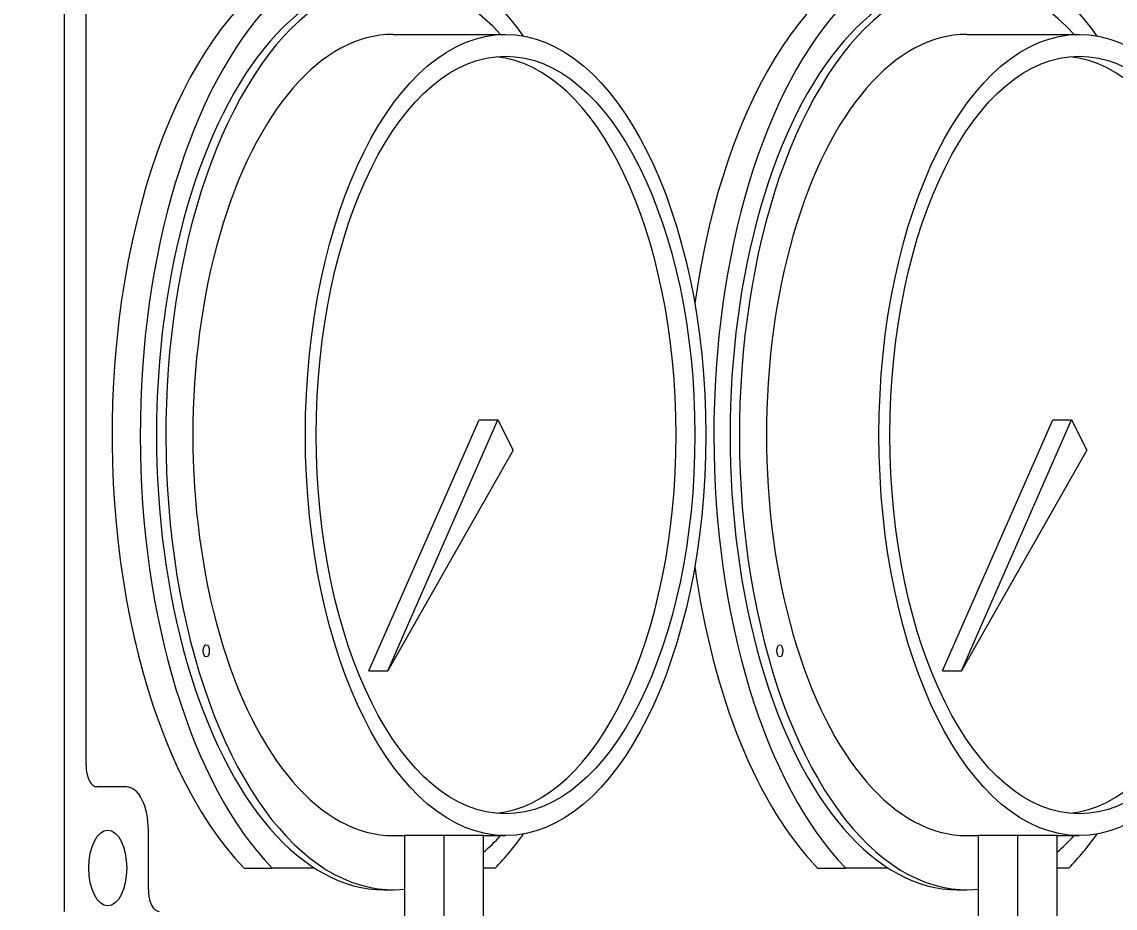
# Model space of a CAD drawing. Header units: inches. Extents: x 12 to 318, y 5 to 204.
# Drawn here: x 155.16 to 161.47, y 79.85 to 84.96 of the extents above; entities that cross this region are included whole.
import ezdxf

# ---------------------------------------------------------------- set-up
doc = ezdxf.new("R2010")
doc.units = ezdxf.units.IN
doc.header["$LTSCALE"] = 9.5
doc.header["$MEASUREMENT"] = 0
doc.layers.add('Dimension', color=7, linetype='Continuous', lineweight=25)
doc.layers.add('Visible', color=7, linetype='Continuous', lineweight=18)
doc.styles.add('Standard D-E', font='arial.ttf')
doc.dimstyles.new('in [mm] D-E NeptuneBenson', dxfattribs={"dimscale": 9.5, "dimtxt": 0.15, "dimasz": 0.098425, "dimexe": 0.125, "dimexo": 0.063, "dimgap": 0.031496, "dimtad": 0, "dimtih": 1, "dimtoh": 1, "dimdec": 4, "dimzin": 3, "dimdsep": 46, "dimlunit": 5, "dimtxsty": 'Standard D-E', "dimcen": 0.09, "dimdle": 0.393701, "dimclrd": 256, "dimclre": 256, "dimclrt": 256, "dimadec": 1, "dimazin": 1, "dimtfac": 1, "dimtofl": 0, "dimtmove": 0, "dimatfit": 3, "dimfxl": 1, "dimfrac": 1, "dimtolj": 1, "dimtzin": 4, "dimlwd": -1, "dimlwe": -1, "dimarcsym": 0})

# ---------------------------------------------------------------- blocks, each defined once
blk = doc.blocks.new('*D26')
at = {"layer": 'Defpoints', "color": 0, "transparency": 16777216}
for p in [(157.7973, 101.0394), (159.2025, 28.0594), (174.6379, 28.0594)]:
    blk.add_point(p, dxfattribs=at)
at = {"layer": 'Dimension', "transparency": 16777216}
for p, q in [((158.3958, 101.0394), (175.8254, 101.0394)), ((174.6379, 100.1043), (174.6379, 83.8203)), ((174.6379, 28.9944), (174.6379, 79.3409)), ((159.801, 28.0594), (175.8254, 28.0594))]:
    blk.add_line(p, q, dxfattribs=at)
for points in [[(174.4821, 100.1043), (174.7938, 100.1043), (174.6379, 101.0394)], [(174.4821, 28.9944), (174.7938, 28.9944), (174.6379, 28.0594)]]:
    blk.add_solid(points, dxfattribs=at)
at = {"layer": 'Dimension', "transparency": 16777216, "char_height": 1.425, "attachment_point": 5, "style": 'Standard D-E'}
for s, insert in [('\\A1; 73 in', (174.6379, 82.6078)), ('\\A1;[1853.7 mm]', (174.6379, 80.3681))]:
    blk.add_mtext(s, dxfattribs=dict(at, insert=insert))
blk = doc.blocks.new('*D27')
at = {"layer": 'Defpoints', "color": 0, "transparency": 16777216}
for p in [(144.7523, 108.9194), (183.9102, 108.9194), (159.2025, 28.0594)]:
    blk.add_point(p, dxfattribs=at)
at = {"layer": 'Dimension', "transparency": 16777216}
for p, q in [((145.3508, 108.9194), (185.0977, 108.9194)), ((183.9102, 107.9843), (183.9102, 71.444)), ((183.9102, 28.9944), (183.9102, 65.5347)), ((159.801, 28.0594), (185.0977, 28.0594))]:
    blk.add_line(p, q, dxfattribs=at)
for points in [[(183.7543, 107.9843), (184.066, 107.9843), (183.9102, 108.9194)], [(183.7543, 28.9944), (184.066, 28.9944), (183.9102, 28.0594)]]:
    blk.add_solid(points, dxfattribs=at)
at = {"layer": 'Dimension', "transparency": 16777216, "char_height": 1.425, "attachment_point": 5, "style": 'Standard D-E'}
for s, insert in [('\\A1; 80{\\H1x;\\S7#8;} in', (183.9102, 70.2316)), ('\\A1;[2053.8 mm]', (183.9102, 67.2769))]:
    blk.add_mtext(s, dxfattribs=dict(at, insert=insert))

msp = doc.modelspace()

# ---------------------------------------------------------------- linework, layer by layer
at = {"layer": 'Visible'}
for p, q in [((155.401687, 79.829365), (155.401687, 87.329365)), ((155.526705, 80.673115), (155.526705, 86.485615)), ((157.299581, 84.89183), (157.9491, 84.89183)), ((160.612046, 84.89183), (161.261565, 84.89183)), ((157.160225, 81.218085), (157.796653, 82.667718)), ((157.268478, 81.218085), (157.904906, 82.667718)), ((157.796653, 82.667718), (157.904906, 82.667718)), ((157.904906, 82.667718), (157.993294, 82.490941)), ((160.47269, 81.218085), (161.109118, 82.667718)), ((160.580943, 81.218085), (161.217371, 82.667718)), ((161.109118, 82.667718), (161.217371, 82.667718)), ((161.217371, 82.667718), (161.305759, 82.490941)), ((157.993294, 82.490941), (157.268478, 81.218085)), ((161.305759, 82.490941), (160.580943, 81.218085)), ((157.160225, 81.218085), (157.268478, 81.218085)), ((160.47269, 81.218085), (160.580943, 81.218085)), ((155.761062, 80.548115), (155.589205, 80.548115)), ((155.886062, 79.9544), (155.886062, 80.298115)), ((157.299581, 80.26683), (157.365736, 80.26683)), ((157.592835, 80.26683), (157.365736, 80.26683)), ((157.365736, 80.26683), (157.365736, 79.76683)), ((157.819934, 80.26683), (157.592835, 80.26683)), ((157.592835, 80.26683), (157.592835, 79.76683)), ((157.819934, 80.26683), (157.819934, 79.76683)), ((157.819934, 80.26683), (157.9491, 80.26683)), ((160.612046, 80.26683), (160.678201, 80.26683)), ((160.9053, 80.26683), (160.678201, 80.26683)), ((160.678201, 80.26683), (160.678201, 79.76683)), ((161.132399, 80.26683), (160.9053, 80.26683)), ((160.9053, 80.26683), (160.9053, 79.76683)), ((161.132399, 80.26683), (161.132399, 79.76683)), ((161.132399, 80.26683), (161.261565, 80.26683)), ((156.438771, 80.0794), (156.601151, 80.0794)), ((156.84515, 80.0794), (156.601151, 80.0794)), ((157.889758, 80.0794), (157.819934, 80.0794)), ((159.751236, 80.0794), (159.913616, 80.0794)), ((160.157615, 80.0794), (159.913616, 80.0794)), ((161.202223, 80.0794), (161.132399, 80.0794)), ((157.245455, 79.95433), (157.299581, 79.95433)), ((160.557919, 79.95433), (160.612046, 79.95433))]:
    msp.add_line(p, q, dxfattribs=at)
for centre, major_axis, start_param, end_param in [((157.245455, 82.57933), (0, 2.8125), 5.67192986, 8.94884126), ((160.557919, 82.57933), (0, 2.8125), 5.67192986, 8.94884126), ((157.083075, 82.57933), (0, 2.8125), 0, 2.66565596), ((157.299581, 82.57933), (0, -2.625), 2.64866739, 6.33361033), ((160.39554, 82.57933), (0, 2.8125), 0, 1.2977393), ((160.612046, 82.57933), (0, -2.625), 2.64866739, 6.33361033), ((157.245455, 82.57933), (0, -2.625), 3.14159265, 6.28318531), ((160.557919, 82.57933), (0, -2.625), 3.14159265, 6.28318531), ((157.299581, 82.57933), (0, -2.3125), 3.14159265, 6.28318531), ((160.612046, 82.57933), (0, -2.3125), 3.14159265, 6.28318531), ((157.840847, 82.57933), (0, -2.186419), 0.04953189, 3.09206076), ((161.153312, 82.57933), (0, -2.186419), 0.04953189, 3.09206076), ((160.39554, 82.57933), (0, 2.8125), 1.84385335, 2.66565596), ((155.589205, 80.673115), (0, -0.125), 4.71238898, 6.28318531), ((155.761062, 80.298115), (0, 0.25), 4.71238898, 6.28318531), ((157.299581, 82.57933), (0, -2.625), 0.40765708, 0.49292526), ((157.245455, 82.57933), (0, -2.8125), 0.4759367, 0.61125545), ((160.612046, 82.57933), (0, -2.625), 0.40765708, 0.49292526), ((160.557919, 82.57933), (0, -2.8125), 0.4759367, 0.61125545), ((155.948562, 79.9544), (0, -0.125), 4.71238898, 6.28318531)]:
    msp.add_ellipse(centre, major_axis=major_axis, ratio=0.5, start_param=start_param, end_param=end_param, dxfattribs=at)
for centre, major_axis in [((157.9491, 82.57933), (0, 2.3125)), ((161.261565, 82.57933), (0, 2.3125)), ((157.9491, 82.57933), (0, 2.186419)), ((161.261565, 82.57933), (0, 2.186419)), ((156.220342, 81.333131), (0, -0.035)), ((159.532807, 81.333131), (0, -0.035)), ((155.651687, 80.079365), (0, 0.21875))]:
    msp.add_ellipse(centre, major_axis=major_axis, ratio=0.5, dxfattribs=at)

# ---------------------------------------------------------------- dimensions: what is measured, and where the dimension line sits
at = {"layer": 'Dimension'}
for base, p1, p2, text, picture, middle in [((183.910165, 108.919369), (159.202494, 28.059365), (144.752257, 108.919369), ' <> in\\X[2053.8 mm]', '*D27', (183.910165, 68.489367)), ((174.63792, 28.059365), (157.797257, 101.039365), (159.202494, 28.059365), ' <> in\\X[1853.7 mm]', '*D26', (174.63792, 81.580566))]:
    dim = msp.add_linear_dim(base=base, p1=p1, p2=p2, angle=90, text=text, dimstyle='in [mm] D-E NeptuneBenson', override={"dimgap": 0.031496, "dimdec": 4, "dimpost": '', "dimtol": 0, "dimlim": 0, "dimtp": 0, "dimtm": 0, "dimtdec": 2, "dimatfit": 1}, dxfattribs=at)
    dim.commit()
    dim.dimension.update_dxf_attribs({"geometry": picture, "text_midpoint": middle, "dimtype": 160})

doc.saveas('drawing.dxf')
